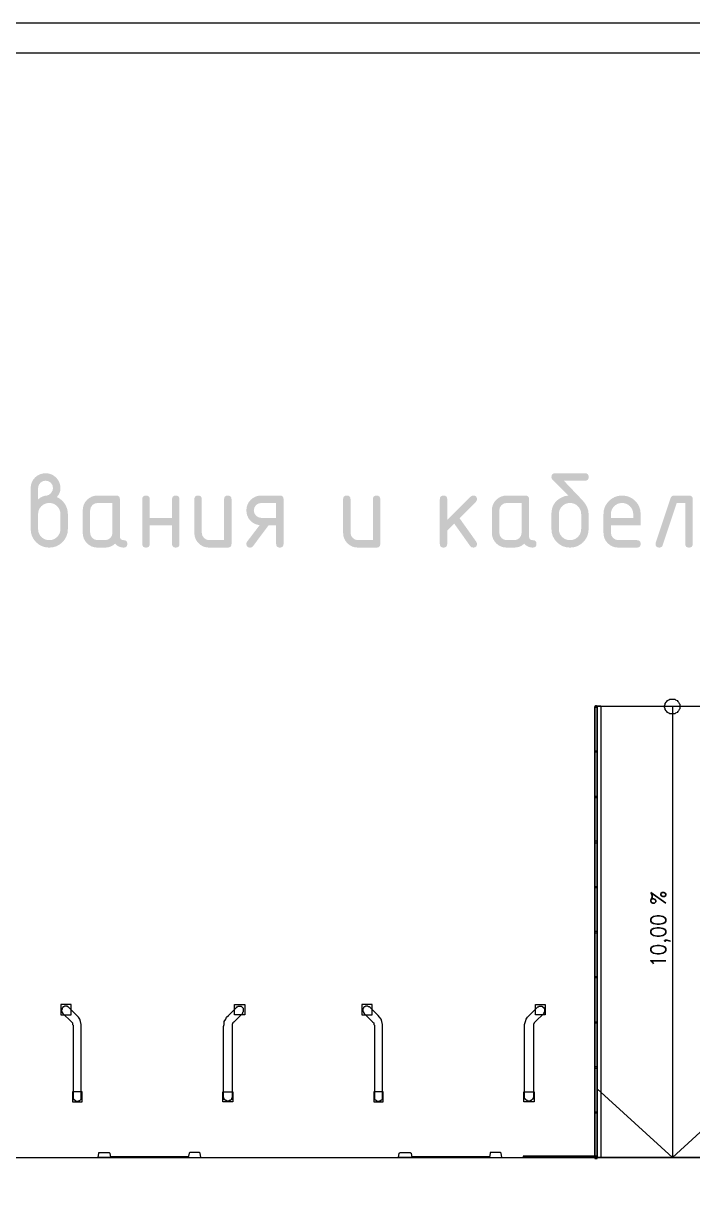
# Model space of a CAD drawing. Header units: millimetres. Extents: x 0 to 420, y 0 to 297.
# Drawn here: x 201.7 to 240.4, y 229.8 to 296.9 of the extents above; entities that cross this region are included whole.
import ezdxf

# ---------------------------------------------------------------- set-up
doc = ezdxf.new("R2010")
doc.units = ezdxf.units.MM
doc.styles.get("Standard").update_dxf_attribs({"font": 'STANDARD'})

msp = doc.modelspace()

# ---------------------------------------------------------------- hatches: boundary and pattern name
h = msp.add_hatch(color=7)
h.paths.add_polyline_path([(202.608497, 269.408891), (202.742218, 269.502624), (202.870462, 269.569639), (202.993124, 269.609887), (203.110102, 269.623314), (203.238604, 269.660659), (203.357598, 269.773245), (203.440694, 269.913047), (203.468392, 270.053262), (203.437386, 270.220694), (203.344369, 270.359186), (203.205876, 270.452204), (203.038444, 270.48321), (202.872598, 270.451791), (202.733622, 270.357533), (202.63964, 270.218627), (202.608497, 270.053262)], flags=0)
h.paths.add_polyline_path([(203.682815, 269.535671), (203.823263, 269.464478), (203.94857, 269.374992), (204.058684, 269.267315), (204.153553, 269.141552), (204.229603, 269.003154), (204.284053, 268.858296), (204.316799, 268.706927), (204.327737, 268.548995), (204.327737, 267.689651), (204.3081, 267.473419), (204.249189, 267.274448), (204.151004, 267.092633), (204.013544, 266.927871), (203.848188, 266.791135), (203.666348, 266.693467), (203.468074, 266.634866), (203.253418, 266.615332), (203.037187, 266.634969), (202.838215, 266.69388), (202.656401, 266.792066), (202.491639, 266.929525), (202.354903, 267.094803), (202.257235, 267.276515), (202.198634, 267.474763), (202.1791, 267.689651), (202.1791, 270.053262), (202.194715, 270.226895), (202.241594, 270.386472), (202.319789, 270.531992), (202.429352, 270.663457), (202.561342, 270.772383), (202.70682, 270.85025), (202.865837, 270.897009), (203.038444, 270.912607), (203.211767, 270.896906), (203.371241, 270.849837), (203.516865, 270.771452), (203.64864, 270.661804), (203.757565, 270.529822), (203.835433, 270.384405), (203.882191, 270.225551), (203.897789, 270.053262), (203.884353, 269.898749), (203.844046, 269.76098), (203.776866, 269.639954)], flags=0)
h.paths.add_polyline_path([(203.897789, 267.689651), (203.897789, 268.548995), (203.886024, 268.677661), (203.850798, 268.79656), (203.792214, 268.90564), (203.710376, 269.00485), (203.611691, 269.087412), (203.502568, 269.146513), (203.383109, 269.182049), (203.253418, 269.193917), (203.12309, 269.182049), (203.003304, 269.146513), (202.89406, 269.087412), (202.795358, 269.00485), (202.713606, 268.90564), (202.655212, 268.79656), (202.620175, 268.677661), (202.608497, 268.548995), (202.608497, 267.689651), (202.620175, 267.559642), (202.655212, 267.440019), (202.713606, 267.330836), (202.795358, 267.232142), (202.89406, 267.15039), (203.003304, 267.091996), (203.12309, 267.056959), (203.253418, 267.04528), (203.383109, 267.057062), (203.502568, 267.092409), (203.611691, 267.15132), (203.710376, 267.233796), (203.792214, 267.333006), (203.850798, 267.442086), (203.886024, 267.560985)], flags=0)
h = msp.add_hatch(color=7)
h.paths.add_polyline_path([(234.413598, 268.548995), (234.413598, 267.689651), (234.393961, 267.474763), (234.33505, 267.276515), (234.236865, 267.094803), (234.099405, 266.929525), (233.934049, 266.792066), (233.752209, 266.69388), (233.553935, 266.634969), (233.339279, 266.615332), (233.124392, 266.634969), (232.926144, 266.69388), (232.744432, 266.792066), (232.579153, 266.929525), (232.441694, 267.094803), (232.343509, 267.276515), (232.284598, 267.474763), (232.264961, 267.689651), (232.264961, 268.548995), (232.273645, 268.705653), (232.299705, 268.851509), (232.343154, 268.986566), (232.404005, 269.110822), (232.482271, 269.224277), (232.577965, 269.326932), (232.6911, 269.418787), (232.821688, 269.499842), (233.044448, 269.592377), (233.251085, 269.623314), (232.306853, 270.567546), (232.275365, 270.620462), (232.264961, 270.694877), (232.278311, 270.790056), (232.318429, 270.858105), (232.385419, 270.898973), (232.479384, 270.912607), (234.201931, 270.912607), (234.295982, 270.899171), (234.363162, 270.858863), (234.403469, 270.791684), (234.416905, 270.697633), (234.403469, 270.603668), (234.363162, 270.536678), (234.295982, 270.49656), (234.201931, 270.48321), (232.980989, 270.48321), (234.061923, 269.346604), (234.215703, 269.157563), (234.32561, 268.961649), (234.391592, 268.75881)], flags=0)
h.paths.add_polyline_path([(233.98365, 267.689651), (233.98365, 268.548995), (233.971782, 268.677661), (233.936246, 268.79656), (233.877145, 268.90564), (233.794583, 269.00485), (233.695382, 269.087412), (233.586362, 269.146513), (233.467626, 269.182049), (233.339279, 269.193917), (233.210295, 269.182049), (233.091232, 269.146513), (232.982092, 269.087412), (232.882873, 269.00485), (232.800398, 268.90564), (232.741486, 268.79656), (232.70614, 268.677661), (232.694357, 268.548995), (232.694357, 267.689651), (232.706036, 267.559642), (232.741073, 267.440019), (232.799467, 267.330836), (232.881219, 267.232142), (232.979921, 267.15039), (233.089165, 267.091996), (233.208951, 267.056959), (233.339279, 267.04528), (233.467626, 267.057062), (233.586362, 267.092409), (233.695382, 267.15132), (233.794583, 267.233796), (233.877145, 267.333006), (233.936246, 267.442086), (233.971782, 267.560985)], flags=0)
h = msp.add_hatch(color=7)
h.paths.add_polyline_path([(206.905042, 269.193917), (206.045697, 269.193917), (205.87985, 269.162498), (205.740875, 269.06824), (205.646893, 268.929334), (205.615749, 268.763969), (205.615749, 267.474677), (205.647306, 267.310966), (205.742529, 267.17206), (205.881917, 267.076837), (206.045697, 267.04528), (206.475645, 267.04528), (206.640734, 267.076424), (206.779364, 267.170406), (206.873622, 267.308899), (206.905042, 267.474677)], flags=0)
h.paths.add_polyline_path([(207.764386, 266.830306), (207.750959, 266.736255), (207.710712, 266.669076), (207.643696, 266.628768), (207.549963, 266.615332), (207.406708, 266.629509), (207.277043, 266.672107), (207.160917, 266.743231), (207.058279, 266.842984), (206.932594, 266.743231), (206.793627, 266.672107), (206.641328, 266.629509), (206.475645, 266.615332), (206.045697, 266.615332), (205.871745, 266.630852), (205.712005, 266.677482), (205.566424, 266.755324), (205.43495, 266.864482), (205.326111, 266.995946), (205.248433, 267.141467), (205.201864, 267.301044), (205.186352, 267.474677), (205.186352, 268.763969), (205.201864, 268.937602), (205.248433, 269.097179), (205.326111, 269.2427), (205.43495, 269.374165), (205.566424, 269.48309), (205.712005, 269.560958), (205.871745, 269.607716), (206.045697, 269.623314), (207.120016, 269.623314), (207.214067, 269.609887), (207.281246, 269.569639), (207.321554, 269.502624), (207.334989, 269.408891), (207.334989, 267.259703), (207.348339, 267.165738), (207.388457, 267.098748), (207.455447, 267.05863), (207.549412, 267.04528), (207.643463, 267.031844), (207.710643, 266.991537), (207.75095, 266.924357)], flags=0)
for points in [[(209.056419, 267.904625), (209.056419, 266.830306), (209.042983, 266.736255), (209.002676, 266.669076), (208.935496, 266.628768), (208.841445, 266.615332), (208.74748, 266.628768), (208.68049, 266.669076), (208.640372, 266.736255), (208.627023, 266.830306), (208.627023, 269.408891), (208.640372, 269.502624), (208.68049, 269.569639), (208.74748, 269.609887), (208.841445, 269.623314), (208.935496, 269.609887), (209.002676, 269.569639), (209.042983, 269.502624), (209.056419, 269.408891), (209.056419, 268.334573), (210.345712, 268.334573), (210.345712, 269.408891), (210.359148, 269.502624), (210.399455, 269.569639), (210.466635, 269.609887), (210.560686, 269.623314), (210.654737, 269.609887), (210.721916, 269.569639), (210.762224, 269.502624), (210.77566, 269.408891), (210.77566, 266.830306), (210.762224, 266.736255), (210.721916, 266.669076), (210.654737, 266.628768), (210.560686, 266.615332), (210.466635, 266.628768), (210.399455, 266.669076), (210.359148, 266.736255), (210.345712, 266.830306), (210.345712, 267.904625)], [(213.782912, 269.408891), (213.782912, 266.830306), (213.769476, 266.736255), (213.729169, 266.669076), (213.661989, 266.628768), (213.567938, 266.615332), (212.49362, 266.615332), (212.319668, 266.630852), (212.159928, 266.677482), (212.014347, 266.755324), (211.882873, 266.864482), (211.774034, 266.995946), (211.696356, 267.141467), (211.649787, 267.301044), (211.634275, 267.474677), (211.634275, 269.408891), (211.647625, 269.502624), (211.687743, 269.569639), (211.754733, 269.609887), (211.848698, 269.623314), (211.942749, 269.609887), (212.009928, 269.569639), (212.050236, 269.502624), (212.063672, 269.408891), (212.063672, 267.474677), (212.095229, 267.310966), (212.190451, 267.17206), (212.32984, 267.076837), (212.49362, 267.04528), (213.352964, 267.04528), (213.352964, 269.408891), (213.3664, 269.502624), (213.406708, 269.569639), (213.473887, 269.609887), (213.567938, 269.623314), (213.661989, 269.609887), (213.729169, 269.569639), (213.769476, 269.502624)], [(222.37792, 269.408891), (222.37792, 266.830306), (222.364484, 266.736255), (222.324176, 266.669076), (222.256997, 266.628768), (222.162946, 266.615332), (221.088627, 266.615332), (220.914676, 266.630852), (220.754935, 266.677482), (220.609354, 266.755324), (220.477881, 266.864482), (220.369042, 266.995946), (220.291363, 267.141467), (220.244794, 267.301044), (220.229283, 267.474677), (220.229283, 269.408891), (220.242633, 269.502624), (220.282751, 269.569639), (220.349741, 269.609887), (220.443706, 269.623314), (220.537757, 269.609887), (220.604936, 269.569639), (220.645244, 269.502624), (220.65868, 269.408891), (220.65868, 267.474677), (220.690237, 267.310966), (220.785459, 267.17206), (220.924848, 267.076837), (221.088627, 267.04528), (221.947972, 267.04528), (221.947972, 269.408891), (221.961408, 269.502624), (222.001716, 269.569639), (222.068895, 269.609887), (222.162946, 269.623314), (222.256997, 269.609887), (222.324176, 269.569639), (222.364484, 269.502624)], [(226.246435, 268.210549), (227.597463, 269.561578), (227.666848, 269.607742), (227.750701, 269.623314), (227.844752, 269.609887), (227.911932, 269.569639), (227.952239, 269.502624), (227.965675, 269.408891), (227.949277, 269.328758), (227.900632, 269.258961), (226.9564, 268.314729), (227.923232, 266.953778), (227.954995, 266.892662), (227.965675, 266.826999), (227.952239, 266.734395), (227.911932, 266.668249), (227.844752, 266.628561), (227.750701, 266.615332), (227.648726, 266.63807), (227.571556, 266.706283), (226.647168, 268.005497), (226.246435, 267.605315), (226.246435, 266.830306), (226.232999, 266.736255), (226.192691, 266.669076), (226.125512, 266.628768), (226.031461, 266.615332), (225.937496, 266.628768), (225.870506, 266.669076), (225.830388, 266.736255), (225.817038, 266.830306), (225.817038, 269.408891), (225.830388, 269.502624), (225.870506, 269.569639), (225.937496, 269.609887), (226.031461, 269.623314), (226.125512, 269.609887), (226.192691, 269.569639), (226.232999, 269.502624), (226.246435, 269.408891)], [(239.353784, 269.623314), (240.213129, 269.623314), (240.30718, 269.609887), (240.374359, 269.569639), (240.414667, 269.502624), (240.428103, 269.408891), (240.428103, 266.830306), (240.414667, 266.736255), (240.374359, 266.669076), (240.30718, 266.628768), (240.213129, 266.615332), (240.119078, 266.628768), (240.051899, 266.669076), (240.011591, 266.736255), (239.998155, 266.830306), (239.998155, 269.193917), (239.506471, 269.193917), (238.696185, 266.761956), (238.664963, 266.697653), (238.620875, 266.65185), (238.563867, 266.624445), (238.493889, 266.615332), (238.399924, 266.628975), (238.332934, 266.669903), (238.292816, 266.738115), (238.279466, 266.833614), (238.288836, 266.898657), (239.13881, 269.447476), (239.17395, 269.52425), (239.221493, 269.579217), (239.281437, 269.612273)]]:
    msp.add_hatch(color=7).paths.add_polyline_path(points, flags=0)
h = msp.add_hatch(color=7)
h.paths.add_polyline_path([(215.406614, 267.911239), (215.247658, 267.943287), (215.10317, 268.000605), (214.973152, 268.083244), (214.857604, 268.191257), (214.762916, 268.317253), (214.695409, 268.454669), (214.654981, 268.603557), (214.641528, 268.763969), (214.657039, 268.937602), (214.703608, 269.097179), (214.781287, 269.2427), (214.890126, 269.374165), (215.021599, 269.48309), (215.16718, 269.560958), (215.326921, 269.607716), (215.500872, 269.623314), (216.575191, 269.623314), (216.669242, 269.609887), (216.736421, 269.569639), (216.776729, 269.502624), (216.790165, 269.408891), (216.790165, 266.830306), (216.776729, 266.736255), (216.736421, 266.669076), (216.669242, 266.628768), (216.575191, 266.615332), (216.48114, 266.628768), (216.41396, 266.669076), (216.373653, 266.736255), (216.360217, 266.830306), (216.360217, 267.904625), (215.924206, 267.904625), (215.028481, 266.702975), (214.952758, 266.637243), (214.85595, 266.615332), (214.761985, 266.628768), (214.694995, 266.669076), (214.654877, 266.736255), (214.641528, 266.830306), (214.651932, 266.900104), (214.68342, 266.960393)], flags=0)
h.paths.add_polyline_path([(215.070924, 268.763969), (215.102481, 268.600258), (215.197704, 268.461352), (215.337092, 268.36613), (215.500872, 268.334573), (216.360217, 268.334573), (216.360217, 269.193917), (215.500872, 269.193917), (215.335025, 269.162498), (215.19605, 269.06824), (215.102068, 268.929334)], flags=0)
h = msp.add_hatch(color=7)
h.paths.add_polyline_path([(230.54298, 269.193917), (229.683635, 269.193917), (229.517788, 269.162498), (229.378813, 269.06824), (229.284831, 268.929334), (229.253687, 268.763969), (229.253687, 267.474677), (229.285244, 267.310966), (229.380467, 267.17206), (229.519855, 267.076837), (229.683635, 267.04528), (230.113583, 267.04528), (230.278672, 267.076424), (230.417303, 267.170406), (230.51156, 267.308899), (230.54298, 267.474677)], flags=0)
h.paths.add_polyline_path([(231.402324, 266.830306), (231.388897, 266.736255), (231.34865, 266.669076), (231.281634, 266.628768), (231.187902, 266.615332), (231.044646, 266.629509), (230.914981, 266.672107), (230.798856, 266.743231), (230.696218, 266.842984), (230.570532, 266.743231), (230.431565, 266.672107), (230.279266, 266.629509), (230.113583, 266.615332), (229.683635, 266.615332), (229.509684, 266.630852), (229.349943, 266.677482), (229.204362, 266.755324), (229.072889, 266.864482), (228.964049, 266.995946), (228.886371, 267.141467), (228.839802, 267.301044), (228.824291, 267.474677), (228.824291, 268.763969), (228.839802, 268.937602), (228.886371, 269.097179), (228.964049, 269.2427), (229.072889, 269.374165), (229.204362, 269.48309), (229.349943, 269.560958), (229.509684, 269.607716), (229.683635, 269.623314), (230.757954, 269.623314), (230.852005, 269.609887), (230.919184, 269.569639), (230.959492, 269.502624), (230.972928, 269.408891), (230.972928, 267.259703), (230.986277, 267.165738), (231.026396, 267.098748), (231.093385, 267.05863), (231.18735, 267.04528), (231.281402, 267.031844), (231.348581, 266.991537), (231.388888, 266.924357)], flags=0)
h = msp.add_hatch(color=7)
h.paths.add_polyline_path([(236.346532, 269.193917), (236.217547, 269.182049), (236.098485, 269.146513), (235.989344, 269.087412), (235.890126, 269.00485), (235.80765, 268.90564), (235.748739, 268.79656), (235.713392, 268.677661), (235.70161, 268.548995), (235.70161, 268.334573), (236.990903, 268.334573), (236.990903, 268.548995), (236.979034, 268.677661), (236.943498, 268.79656), (236.884397, 268.90564), (236.801836, 269.00485), (236.702634, 269.087412), (236.593614, 269.146513), (236.474879, 269.182049)], flags=0)
h.paths.add_polyline_path([(235.70161, 267.904625), (235.70161, 267.474677), (235.733167, 267.310966), (235.82839, 267.17206), (235.967778, 267.076837), (236.131558, 267.04528), (237.205876, 267.04528), (237.299928, 267.031844), (237.367107, 266.991537), (237.407415, 266.924357), (237.42085, 266.830306), (237.407415, 266.736255), (237.367107, 266.669076), (237.299928, 266.628768), (237.205876, 266.615332), (236.131558, 266.615332), (235.957606, 266.630852), (235.797866, 266.677482), (235.652285, 266.755324), (235.520811, 266.864482), (235.411972, 266.995946), (235.334294, 267.141467), (235.287725, 267.301044), (235.272213, 267.474677), (235.272213, 268.548995), (235.29185, 268.763651), (235.350761, 268.961925), (235.448947, 269.143765), (235.586406, 269.309121), (235.751684, 269.446581), (235.933396, 269.544766), (236.131644, 269.603677), (236.346532, 269.623314), (236.563874, 269.603884), (236.763595, 269.545593), (236.945643, 269.448441), (237.109965, 269.312429), (237.245977, 269.148106), (237.343129, 268.966059), (237.40142, 268.766338), (237.42085, 268.548995), (237.42085, 267.904625)], flags=0)
h = msp.add_hatch(color=252)
h.paths.add_polyline_path([(211.285667, 231.394), (206.798333, 231.394), (211.285667, 231.351667)], flags=0)
h.paths.add_polyline_path([(206.798333, 231.394), (211.285667, 231.351667), (206.798333, 231.351667)], flags=0)
h = msp.add_hatch(color=252)
h.paths.add_polyline_path([(228.684667, 231.394), (224.197333, 231.394), (228.684667, 231.351667)], flags=0)
h.paths.add_polyline_path([(224.197333, 231.394), (228.684667, 231.351667), (224.197333, 231.351667)], flags=0)

# ---------------------------------------------------------------- linework, layer by layer
at = {"color": 7, "lineweight": 0}
for points in [[(0.211668, 0), (420.073667, 0), (420.073667, 296.925999), (0.211668, 296.925999)], [(7.239002, 1.735667), (418.338, 1.735667), (418.338, 295.190332), (7.239002, 295.190332)], [(239.268, 257.005667), (239.183333, 257.005667), (239.098667, 257.005667), (239.056333, 257.048), (238.971667, 257.090333), (238.929333, 257.132667), (238.887, 257.175), (238.844667, 257.259667), (238.844667, 257.302), (238.802333, 257.386667), (238.802333, 257.471333), (238.844667, 257.556), (238.844667, 257.598333), (238.887, 257.683), (238.929333, 257.725333), (238.971667, 257.767667), (239.056333, 257.81), (239.098667, 257.852333), (239.183333, 257.852333), (239.268, 257.852333), (239.310333, 257.852333), (239.395, 257.852333), (239.437333, 257.81), (239.522, 257.767667), (239.564333, 257.725333), (239.606667, 257.683), (239.649, 257.598333), (239.691333, 257.556), (239.691333, 257.471333), (239.691333, 257.386667), (239.691333, 257.302), (239.649, 257.259667), (239.606667, 257.175), (239.564333, 257.132667), (239.522, 257.090333), (239.437333, 257.048), (239.395, 257.005667), (239.310333, 257.005667)], [(234.907667, 257.429), (234.865333, 257.471333), (234.823, 257.471333), (234.780667, 257.429), (234.823, 257.386667), (234.865333, 257.386667)], [(234.780667, 231.351667), (234.780667, 257.429), (234.907667, 257.429), (234.907667, 231.351667), (234.780667, 231.351667), (234.780667, 257.429), (234.907667, 257.429), (234.907667, 231.351667), (234.780667, 231.351667), (234.780667, 257.429), (234.907667, 257.429), (234.907667, 231.351667), (234.780667, 231.351667), (234.780667, 257.429), (234.907667, 257.429), (234.907667, 231.351667), (234.780667, 231.351667), (234.907667, 231.351667), (234.907667, 257.429), (234.780667, 257.429)], [(234.992333, 231.351667), (234.907667, 231.351667), (234.907667, 257.471333), (235.119333, 257.471333), (235.119333, 231.351667)], [(234.780667, 254.804333), (234.907667, 254.804333), (234.907667, 254.846667), (234.780667, 254.846667)], [(234.780667, 252.179667), (234.907667, 252.179667), (234.907667, 252.222), (234.780667, 252.222)], [(234.780667, 249.555), (234.907667, 249.555), (234.907667, 249.639667), (234.780667, 249.639667)], [(234.780667, 246.972667), (234.907667, 246.972667), (234.907667, 247.015), (234.780667, 247.015)], [(234.780667, 244.348), (234.907667, 244.348), (234.907667, 244.432667), (234.780667, 244.432667)], [(234.780667, 241.765667), (234.907667, 241.765667), (234.907667, 241.808), (234.780667, 241.808)], [(204.512333, 239.606667), (204.512333, 240.199333), (203.919667, 240.199333), (203.919667, 239.606667)], [(205.105, 234.865333), (205.105, 238.929333), (205.105, 239.056333), (205.062667, 239.225667), (205.020333, 239.352667), (204.935667, 239.479667), (204.851, 239.564333), (204.385333, 240.03), (204.343, 240.072333), (204.300667, 240.072333), (204.300667, 240.114667), (204.258333, 240.114667), (204.216, 240.114667), (204.173667, 240.114667), (204.131333, 240.114667), (204.089, 240.072333), (204.046667, 240.072333), (204.046667, 240.03), (204.004333, 239.987667), (204.004333, 239.945333), (203.962, 239.903), (203.962, 239.860667), (203.962, 239.818333), (204.004333, 239.776), (204.004333, 239.733667), (204.046667, 239.691333), (204.512333, 239.225667), (204.554667, 239.183333), (204.597, 239.141), (204.597, 239.056333), (204.639333, 239.014), (204.639333, 238.929333), (204.639333, 234.865333), (204.639333, 234.823), (204.639333, 234.780667), (204.681667, 234.738333), (204.681667, 234.696), (204.724, 234.696), (204.724, 234.653667), (204.766333, 234.653667), (204.808667, 234.611333), (204.851, 234.611333), (204.893333, 234.611333), (204.935667, 234.611333), (204.978, 234.653667), (205.020333, 234.653667), (205.062667, 234.696), (205.105, 234.738333), (205.105, 234.780667), (205.105, 234.823)], [(213.317667, 234.865333), (213.317667, 238.929333), (213.36, 239.056333), (213.36, 239.225667), (213.444667, 239.352667), (213.487, 239.479667), (213.614, 239.564333), (214.079667, 240.03), (214.079667, 240.072333), (214.122, 240.072333), (214.164333, 240.114667), (214.206667, 240.114667), (214.249, 240.114667), (214.291333, 240.114667), (214.333667, 240.114667), (214.376, 240.072333), (214.418333, 240.03), (214.460667, 239.987667), (214.460667, 239.945333), (214.460667, 239.903), (214.460667, 239.860667), (214.460667, 239.818333), (214.460667, 239.776), (214.418333, 239.733667), (214.418333, 239.691333), (213.952667, 239.225667), (213.910333, 239.183333), (213.868, 239.141), (213.825667, 239.056333), (213.825667, 239.014), (213.825667, 238.929333), (213.825667, 234.865333), (213.825667, 234.823), (213.783333, 234.780667), (213.783333, 234.738333), (213.783333, 234.696), (213.741, 234.696), (213.698667, 234.653667), (213.656333, 234.653667), (213.614, 234.611333), (213.571667, 234.611333), (213.529333, 234.611333), (213.487, 234.653667), (213.444667, 234.653667), (213.402333, 234.696), (213.36, 234.696), (213.36, 234.738333), (213.36, 234.780667), (213.317667, 234.823)], [(213.952667, 239.606667), (213.952667, 240.199333), (214.545333, 240.199333), (214.545333, 239.606667)], [(221.911333, 239.606667), (221.911333, 240.199333), (221.318667, 240.199333), (221.318667, 239.606667)], [(222.504, 234.865333), (222.504, 238.929333), (222.504, 239.056333), (222.461667, 239.225667), (222.419333, 239.352667), (222.334667, 239.479667), (222.25, 239.564333), (221.784333, 240.03), (221.742, 240.072333), (221.699667, 240.072333), (221.657333, 240.114667), (221.615, 240.114667), (221.572667, 240.114667), (221.530333, 240.114667), (221.488, 240.072333), (221.445667, 240.072333), (221.403333, 240.03), (221.403333, 239.987667), (221.361, 239.945333), (221.361, 239.903), (221.361, 239.860667), (221.361, 239.818333), (221.403333, 239.776), (221.403333, 239.733667), (221.445667, 239.691333), (221.911333, 239.225667), (221.953667, 239.183333), (221.996, 239.141), (221.996, 239.056333), (222.038333, 239.014), (222.038333, 238.929333), (222.038333, 234.865333), (222.038333, 234.823), (222.038333, 234.780667), (222.038333, 234.738333), (222.080667, 234.696), (222.123, 234.696), (222.123, 234.653667), (222.165333, 234.653667), (222.207667, 234.611333), (222.25, 234.611333), (222.292333, 234.611333), (222.334667, 234.611333), (222.377, 234.653667), (222.419333, 234.653667), (222.419333, 234.696), (222.461667, 234.696), (222.504, 234.738333), (222.504, 234.780667), (222.504, 234.823)], [(230.716667, 234.865333), (230.716667, 238.929333), (230.716667, 239.056333), (230.759, 239.225667), (230.801333, 239.352667), (230.886, 239.479667), (230.970667, 239.564333), (231.436333, 240.03), (231.478667, 240.072333), (231.521, 240.072333), (231.563333, 240.114667), (231.605667, 240.114667), (231.648, 240.114667), (231.690333, 240.114667), (231.732667, 240.114667), (231.732667, 240.072333), (231.775, 240.072333), (231.817333, 240.03), (231.817333, 239.987667), (231.859667, 239.945333), (231.859667, 239.903), (231.859667, 239.860667), (231.859667, 239.818333), (231.859667, 239.776), (231.817333, 239.733667), (231.817333, 239.691333), (231.351667, 239.225667), (231.309333, 239.183333), (231.267, 239.141), (231.224667, 239.056333), (231.224667, 239.014), (231.224667, 238.929333), (231.224667, 234.865333), (231.224667, 234.823), (231.182333, 234.780667), (231.182333, 234.738333), (231.14, 234.696), (231.097667, 234.653667), (231.055333, 234.653667), (231.013, 234.611333), (230.970667, 234.611333), (230.928333, 234.611333), (230.886, 234.611333), (230.886, 234.653667), (230.843667, 234.653667), (230.801333, 234.696), (230.759, 234.696), (230.759, 234.738333), (230.716667, 234.780667), (230.716667, 234.823)], [(231.351667, 239.606667), (231.351667, 240.199333), (231.902, 240.199333), (231.902, 239.606667)], [(234.780667, 239.141), (234.907667, 239.141), (234.907667, 239.183333), (234.780667, 239.183333)], [(234.780667, 236.516333), (234.907667, 236.516333), (234.907667, 236.601), (234.780667, 236.601)], [(205.147333, 234.569), (205.147333, 235.161667), (204.597, 235.161667), (204.597, 234.569)], [(213.275333, 234.569), (213.275333, 235.161667), (213.868, 235.161667), (213.868, 234.569)], [(222.546333, 234.569), (222.546333, 235.161667), (221.996, 235.161667), (221.996, 234.569)], [(230.674333, 234.569), (230.674333, 235.161667), (231.267, 235.161667), (231.267, 234.569)], [(234.780667, 233.934), (234.907667, 233.934), (234.907667, 233.976333), (234.780667, 233.976333)], [(206.078667, 231.351667), (206.121, 231.605667), (206.121, 231.648), (206.713667, 231.648), (206.756, 231.605667), (206.798333, 231.351667)], [(212.005333, 231.351667), (211.963, 231.605667), (211.920667, 231.648), (211.370333, 231.648), (211.328, 231.605667), (211.285667, 231.351667)], [(223.435333, 231.351667), (223.477667, 231.605667), (223.52, 231.648), (224.112667, 231.648), (224.155, 231.605667), (224.197333, 231.351667)], [(229.404333, 231.351667), (229.362, 231.605667), (229.319667, 231.648), (228.727, 231.648), (228.727, 231.605667), (228.684667, 231.351667)], [(113.03, 231.351667), (374.65, 231.351667), (374.65, 222.715667), (113.03, 222.715667)], [(206.798333, 231.394), (207.348667, 231.394)], [(207.348667, 231.394), (207.941333, 231.394), (207.348667, 231.394), (206.798333, 231.394)], [(206.798333, 231.394), (211.285667, 231.394), (211.285667, 231.351667), (206.798333, 231.351667)], [(207.941333, 231.394), (208.534, 231.394), (207.941333, 231.394), (207.094667, 231.394), (207.941333, 231.394), (208.534, 231.394), (207.941333, 231.394), (207.094667, 231.394)], [(208.534, 231.394), (209.126667, 231.394), (208.534, 231.394), (207.645, 231.394)], [(209.126667, 231.394), (209.677, 231.394), (209.126667, 231.394), (208.237667, 231.394)], [(209.677, 231.394), (210.269667, 231.394), (209.677, 231.394), (208.830333, 231.394)], [(210.269667, 231.394), (210.862333, 231.394), (210.269667, 231.394), (209.380667, 231.394)], [(210.862333, 231.394), (211.285667, 231.394), (210.862333, 231.394), (209.973333, 231.394)], [(211.285667, 231.394), (211.116333, 231.394), (211.285667, 231.394), (210.566, 231.394)], [(224.197333, 231.394), (224.747667, 231.394)], [(224.747667, 231.394), (225.340333, 231.394), (224.747667, 231.394), (224.197333, 231.394)], [(224.197333, 231.394), (228.684667, 231.394), (228.684667, 231.351667), (224.197333, 231.351667)], [(225.340333, 231.394), (225.933, 231.394), (225.340333, 231.394), (224.451333, 231.394), (225.340333, 231.394), (225.933, 231.394), (225.340333, 231.394), (224.451333, 231.394)], [(225.933, 231.394), (226.483333, 231.394), (225.933, 231.394), (225.044, 231.394)], [(226.483333, 231.394), (227.076, 231.394), (226.483333, 231.394), (225.636667, 231.394)], [(227.076, 231.394), (227.668667, 231.394), (227.076, 231.394), (226.229333, 231.394)], [(227.668667, 231.394), (228.219, 231.394), (227.668667, 231.394), (226.779667, 231.394)], [(228.219, 231.394), (228.684667, 231.394), (228.219, 231.394), (227.372333, 231.394)], [(228.684667, 231.394), (228.515333, 231.394), (228.684667, 231.394), (227.965, 231.394)], [(230.674333, 231.351667), (230.716667, 231.351667), (230.716667, 231.394), (230.716667, 231.436333), (230.674333, 231.436333), (230.632, 231.436333), (230.632, 231.394), (230.632, 231.351667)], [(230.674333, 231.436333), (234.907667, 231.436333), (234.907667, 231.351667), (230.674333, 231.351667), (230.674333, 231.436333), (234.907667, 231.436333), (234.907667, 231.351667), (230.674333, 231.351667), (230.674333, 231.436333), (234.907667, 231.436333), (234.907667, 231.351667), (230.674333, 231.351667), (230.674333, 231.436333), (234.907667, 231.436333), (234.907667, 231.351667), (230.674333, 231.351667), (230.674333, 231.436333), (230.674333, 231.351667), (234.907667, 231.351667), (234.907667, 231.436333)], [(232.748667, 231.436333), (232.748667, 231.351667), (232.833333, 231.351667), (232.833333, 231.436333)], [(234.907667, 231.351667), (234.865333, 231.351667), (234.823, 231.351667), (234.780667, 231.351667), (234.780667, 231.309333), (234.823, 231.309333), (234.865333, 231.309333), (234.907667, 231.309333)]]:
    msp.add_lwpolyline(points, close=True, dxfattribs=at)
for points in [[(243.586, 257.429), (234.907667, 257.429)], [(243.586, 257.429), (243.586, 231.351667), (234.907667, 231.351667), (234.907667, 257.429)], [(239.268, 257.429), (239.268, 231.351667), (243.586, 235.331)], [(239.268, 231.351667), (234.907667, 235.331)]]:
    msp.add_lwpolyline(points, dxfattribs=at)
at = {"color": 252, "lineweight": 0}
for points in [[(211.285667, 231.394), (206.798333, 231.394), (211.285667, 231.351667)], [(206.798333, 231.394), (211.285667, 231.351667), (206.798333, 231.351667)], [(228.684667, 231.394), (224.197333, 231.394), (228.684667, 231.351667)], [(224.197333, 231.394), (228.684667, 231.351667), (224.197333, 231.351667)]]:
    msp.add_lwpolyline(points, close=True, dxfattribs=at)

# ---------------------------------------------------------------- texts
at = {"color": 7, "insert": (239.140993, 242.358333), "char_height": 0.872032, "width": 4.28749067, "attachment_point": 7, "rotation": 90}
msp.add_mtext('10,00 %', dxfattribs=at)

doc.saveas('drawing.dxf')
